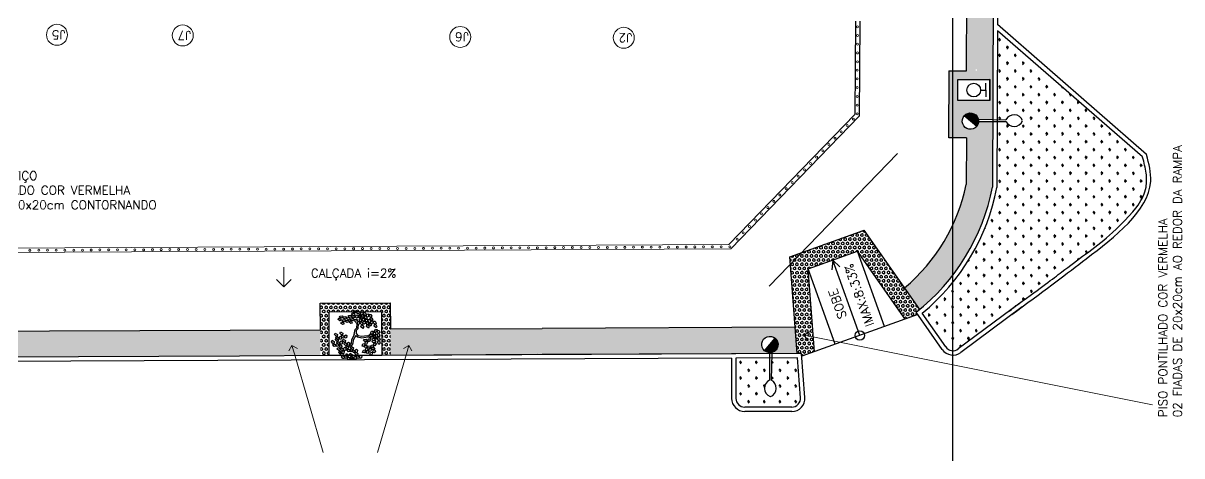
# Model space of a CAD drawing. Extents: x -1057 to 3416, y -340 to 4111.
# Drawn here: x 409.9 to 436.39, y -319.01 to -309.13 of the extents above; entities that cross this region are included whole.
import ezdxf

# ---------------------------------------------------------------- set-up
doc = ezdxf.new("R2010")
doc.units = 0
doc.header["$LTSCALE"] = 50
for name, pattern in [('CONTINU', [0]), ('DGN Style 1', [0.0031150936877697845, 5.183184172661871e-06, -0.003109910503597123]), ('HIDDEN', [9.524999999999999, 6.35, -3.175])]:
    doc.linetypes.add(name, pattern=pattern)
doc.layers.add('0.1', color=8, linetype='Continuous', lineweight=13)
doc.layers.add('Margem A3', color=8, linetype='DGN Style 1', lineweight=0)
for name, color, linetype in [('GRAMA', 90, 'Continuous'), ('HAC', 1, 'Continuous'), ('luminaria', 10, 'Continuous'), ('medir projeto', 6, 'Continuous'), ('OK', 96, 'Continuous'), ('Poste de cimento', 7, 'Continuous')]:
    doc.layers.add(name, color=color, linetype=linetype)
doc.styles.add('60x100', font='romans.shx', dxfattribs={"height": 0.2})
doc.styles.add('80X50', font='romans.shx')
doc.styles.get("Standard").update_dxf_attribs({"font": 'romans.shx'})
pattern_1 = [(90.06445725174979, (-47.9488375245727, -453.2214893662854), (-0.05499257835453077, -6.186619665321533e-05), [0.03175000000000001, -0.06350000000000001]), (210.0644572517498, (-47.9488375245727, -453.2214893662854), (0.02754986687520258, -0.04759403677630328), [0.03175000000000001, -0.06350000000000001]), (150.0644572517498, (-47.94887324303798, -453.1897393863769), (-0.02744271147932818, -0.04765590297295649), [0.03174999999999999, -0.06349999999999999])]
pattern_2 = [(180.0644572517497, (602.2861863570728, -746.4707959644248), (-0.1794029545933145, -0.1798070628975045), [0.04762499999999999, -0.3115852447999999]), (135.0644572517497, (602.2861863570728, -746.4707959644248), (-0.1794029546146735, -0.1798070629189116), [0.04762499999999999, -0.2063749999999999]), (225.0644572517498, (602.2861863570728, -746.4707959644248), (0.1798070629189116, -0.1794029546146735), [0.04762499999999999, -0.206375])]

# ---------------------------------------------------------------- blocks, each defined once
blk = doc.blocks.new('poste concreto')
at = {"layer": 'Poste de cimento'}
h = blk.add_hatch(color=256, dxfattribs=at)
h.dxf.hatch_style = 1
h.paths.add_polyline_path([(364866.8423566149, 7758015.357150072), (364866.7668815367, 7758015.417530135), (364866.6763114422, 7758015.455267675), (364866.5781938397, 7758015.47036269), (364866.4800762378, 7758015.455267675), (364866.3895061427, 7758015.417530138), (364866.3140310645, 7758015.357150072), (364866.2536510007, 7758015.281674995), (364866.215913462, 7758015.191104898), (364866.2008184462, 7758015.092987297), (364866.9555692332, 7758015.092987297), (364866.9404742174, 7758015.191104898), (364866.902736678, 7758015.281674992)])
for p, q in [((364866.8152805269, 7758015.405685249), (364867.7734247847, 7758016.190674761)), ((364866.8857547846, 7758015.322431536), (364867.8181775203, 7758016.137806785)), ((364866.215913462, 7758015.191104898), (364866.2536510007, 7758015.281674995)), ((364866.2536510007, 7758015.281674995), (364866.3140310645, 7758015.357150072)), ((364866.3140310645, 7758015.357150072), (364866.3895061427, 7758015.417530138)), ((364866.3895061427, 7758015.417530138), (364866.4800762378, 7758015.455267675)), ((364866.4800762378, 7758015.455267675), (364866.5781938397, 7758015.47036269)), ((364866.5781938397, 7758015.47036269), (364866.6763114422, 7758015.455267675)), ((364866.6763114422, 7758015.455267675), (364866.7668815367, 7758015.417530135)), ((364866.7668815367, 7758015.417530135), (364866.8423566149, 7758015.357150072)), ((364866.8423566149, 7758015.357150072), (364866.902736678, 7758015.281674992)), ((364866.902736678, 7758015.281674992), (364866.9404742174, 7758015.191104898)), ((364866.2008184462, 7758015.092987297), (364866.215913462, 7758015.191104898)), ((364866.215913462, 7758014.994869696), (364866.2008184462, 7758015.092987297)), ((364866.9555692332, 7758015.092987297), (364866.2008184462, 7758015.092987297)), ((364866.2536510014, 7758014.904299599), (364866.215913462, 7758014.994869696)), ((364866.3140310645, 7758014.828824522), (364866.2536510014, 7758014.904299599)), ((364866.3895061427, 7758014.768444459), (364866.3140310645, 7758014.828824522)), ((364866.4800762372, 7758014.730706919), (364866.3895061427, 7758014.768444459)), ((364866.5781938397, 7758014.715611902), (364866.4800762372, 7758014.730706919)), ((364866.6763114416, 7758014.730706919), (364866.5781938397, 7758014.715611902)), ((364866.7668815367, 7758014.768444456), (364866.6763114416, 7758014.730706919)), ((364866.8423566149, 7758014.828824522), (364866.7668815367, 7758014.768444456)), ((364866.9027366787, 7758014.904299599), (364866.8423566149, 7758014.828824522)), ((364866.9404742174, 7758014.994869696), (364866.9027366787, 7758014.904299599)), ((364866.9404742174, 7758015.191104898), (364866.9555692332, 7758015.092987297)), ((364866.9555692332, 7758015.092987297), (364866.9404742174, 7758014.994869696))]:
    blk.add_line(p, q, dxfattribs=at)
for centre, start, end in [((364868.169875714, 7758016.297635665), 60.73513168149671, 195.0986843663547), ((364867.9891320249, 7758016.51115452), 245.397137119939, 19.76068984666655)]:
    blk.add_arc(centre, 0.4106263190396555, start, end, dxfattribs=at)
blk = doc.blocks.new('L', base_point=(1.368308775523684, 0.5912675167845717))
at = {"color": 3, "lineweight": -2}
for p, q in [((1.27527990510628, 0.5667751144922686), (1.306106834025701, 0.5917435949925424)), ((1.288087464428436, 0.5165622782415816), (1.27527990510628, 0.5667751144922686)), ((1.280916089299289, 0.6500475163375409), (1.31174301821871, 0.6750159968378147)), ((1.293723648621445, 0.5998346800868539), (1.280916089299289, 0.6500475163375409)), ((1.322488404633423, 0.5908934065339309), (1.293723648621445, 0.5998346800868539)), ((1.306106834025701, 0.5917435949925424), (1.336225689241201, 0.5379976043743333)), ((1.31174301821871, 0.6750159968378147), (1.34186187343421, 0.6212700062196056)), ((1.34186187343421, 0.6212700062196056), (1.322488404633423, 0.5908934065339309)), ((1.316852220440414, 0.5076210046886586), (1.288087464428436, 0.5165622782415816)), ((1.336225689241201, 0.5379976043743333), (1.316852220440414, 0.5076210046886586)), ((1.336982685207903, 0.4891181912847007), (1.355723834733489, 0.547808448240046)), ((1.376269753342036, 0.4836181146925474), (1.336982685207903, 0.4891181912847007)), ((1.355723834733489, 0.547808448240046), (1.391149735721709, 0.5543715756204681)), ((1.404239655361986, 0.5272420425432495), (1.376269753342036, 0.4836181146925474)), ((1.391149735721709, 0.5543715756204681), (1.404239655361986, 0.5272420425432495))]:
    blk.add_line(p, q, dxfattribs=at)
blk = doc.blocks.new('Árvore-13')
at = {"color": 3}
for p, q in [((-0.7951317372592364, 0.3022993413799053), (-0.9614483410508505, 0.4149873060533888)), ((-0.7951317372592364, 0.4055108044538098), (-0.9527960321830413, 0.4994517768324709)), ((-0.3569403614892046, 0.3492698275692003), (-0.7951317372592364, 0.4055108044538098)), ((-0.3657849438873733, 0.2271053612960667), (-0.7951317372592364, 0.3022993413799053)), ((-0.1290962279711998, 0.1051469059272687), (-0.3657849438873733, 0.2271053612960667)), ((-0.06776097177523965, 0.1896113767063508), (-0.3569403614892046, 0.3492698275692003)), ((-0.06776097177523965, -0.0357645526407584), (-0.1290962279711998, 0.1051469059272687)), ((0.02856806695260516, 0.06765292133748169), (-0.06776097177523965, 0.1896113767063508)), ((0.02856806695260516, 0.06765292133748169), (0.3177474566665701, 0.3305228352743068)), ((0.1162447968127118, -0.05451154493565191), (0.2827536741346854, 0.1333703998217413)), ((0.2827536741346854, 0.1333703998217413), (0.4229210777925836, 0.2835523490850118)), ((0.3177474566665701, 0.3305228352743068), (0.4054241865266768, 0.5369457614222579)), ((0.4054241865266768, 0.5369457614222579), (0.4842563339885437, 0.6591102276953915)), ((0.4229210777925836, 0.2835523490850118), (0.5017532252545216, 0.5087222675277854)), ((0.4842563339885437, 0.6591102276953915), (0.5719330638486504, 0.715351204580001)), ((0.5017532252545216, 0.5087222675277854), (0.6332683200446105, 0.668380718390635)), ((0.5719330638486504, 0.715351204580001), (0.6069268463805351, 0.8185626676539055)), ((0.6332683200446105, 0.668380718390635), (0.7820880325703179, 0.715351204580001)), ((-0.2956051052932445, -0.392369428051909), (-0.4182756176851647, -0.6929393374828567)), ((-0.1992760665653286, -0.4488164158408541), (-0.3131019965591513, -0.7397038127678162)), ((-0.3131019965591513, -0.7397038127678162), (-0.2431144314953819, -0.8900917729354223)), ((-0.1465931192371777, -0.2986344665775835), (-0.2956051052932445, -0.392369428051909)), ((-0.05026408050926179, -0.3830989373566656), (-0.1992760665653286, -0.4488164158408541)), ((-0.06776097177523965, -0.0357645526407584), (-0.1465931192371777, -0.2986344665775835)), ((0.1162447968127118, -0.05451154493565191), (-0.05026408050926179, -0.3830989373566656))]:
    blk.add_line(p, q, dxfattribs=at)
at = {"color": 3, "xscale": 3.048, "yscale": 3.048, "zscale": 3.048}
for p, rotation in [((-0.7161073162668679, 1.447719969505867), 295.0165150851705), ((0.1687354706105033, 1.447513958601531), 190.1248425347958), ((0.5805853727164596, 1.400749483316501), 190.1248425347958), ((0.8520755976340872, 1.344302495527556), 190.1248425347958), ((-1.303118404562607, 0.8844861570425007), 347.8021081598379), ((-0.9264545585189659, 0.9594741262219326), 295.0165150851705), ((-0.4882631827489341, 1.259838024748474), 295.0165150851705), ((-0.348095779091036, 0.6871277106855285), 295.0165150851705), ((-0.2517667403631911, 1.137879569379676), 295.0165150851705), ((0.3527412391984548, 0.9499976246223536), 190.1248425347958), ((0.6769144114443044, 0.7810686830641895), 190.1248425347958), ((1.123758096082074, 0.5651692553167305), 190.1248425347958), ((1.211434825942181, 1.14715006007499), 190.1248425347958), ((1.316608447068194, 0.752845189169717), 190.1248425347958), ((-1.443285808220505, 0.3680168198640938), 347.8021081598379), ((-1.127957218372824, 0.4149873060533888), 347.8021081598379), ((-0.8476224110570278, 0.4619577922427549), 295.0165150851705), ((0.76459114130434, 0.2740758474854328), 190.1248425347958), ((0.7995849238362247, -0.2986344665775835), 190.1248425347958), ((1.202590243544012, -0.317381458872477), 190.1248425347958), ((1.246428608474066, 0.03942942744300915), 190.1248425347958), ((1.579446363118013, 0.1144173966225122), 190.1248425347958), ((-0.1027547543071243, -0.8993622636307368), 66.16076666471405), ((0.5017532252545216, -1.002573726704641), 66.16076666471405), ((-0.4532694002170494, -1.396878597609915), 66.16076666471405), ((-0.01507802444701767, -1.190249660557699), 66.16076666471405), ((0.6157714287787037, -1.321684617526076), 66.16076666471405)]:
    blk.add_blockref('L', p, dxfattribs=dict(at, rotation=rotation))
for p in [(-1.390795134422643, -0.307904957272827), (-1.233130839498838, -0.8806152713358433), (-1.049125070910886, -0.5330748757156005), (-0.8476224110570278, -0.4486104049365185), (-0.672461224867245, -1.021320718999535), (-0.4532694002170494, -1.040067711294428), (-0.4446170913493113, -0.5425513773151796), (-0.8739638847211033, -1.134008683673089)]:
    blk.add_blockref('L', p, dxfattribs=at)
blk = doc.blocks.new('A$C0cdc8d62')
at = {"layer": 'Margem A3', "color": 7, "linetype": 'CONTINU', "lineweight": -2}
blk.add_line((0.5211754030863744, 0.2423559322225515), (0.6424943280259754, 0.2419569101613206), dxfattribs=at)
blk.add_lwpolyline([(0, 0.002375049479724112), (0.001575629321052929, 0.4857386007682294), (0.7301812320018257, 0.4833635512885053), (0.7286056026807728, 0)], close=True, dxfattribs=at)
blk.add_circle((0.3650906160009413, 0.2428693003841431), 0.1560856313258936, dxfattribs=at)
at = {"layer": 'medir projeto', "color": 7, "linetype": 'CONTINU', "lineweight": -2}
for q in [(0.6424943280259754, 0.3976253036664161), (0.6424943280259754, 0.08628851665622506)]:
    blk.add_line((0.6424943280259754, 0.2419569101613206), q, dxfattribs=at)
blk = doc.blocks.new('_Open90')
at = {"color": 0, "linetype": 'ByBlock', "lineweight": -2}
for p, q in [((0, 0), (-1, 0)), ((-0.5, 0.5), (0, 0)), ((0, 0), (-0.5, -0.5))]:
    blk.add_line(p, q, dxfattribs=at)

msp = doc.modelspace()

# ---------------------------------------------------------------- hatches: boundary and pattern name
at = {"layer": 'GRAMA'}
h = msp.add_hatch(dxfattribs=at)
h.set_pattern_fill('GRASS', color=256, scale=0.01, angle=90.06445725174984)
h.set_pattern_definition(pattern_2)
edge = h.paths.add_edge_path()
edge.add_line((430.4573544195285, -315.7477385079804), (430.9977289444948, -316.5202052749692))
edge.add_arc((431.1616104256753, -316.4055629611141), 0.2000000000000013, 574.9744832655641, 666.6133213138626)
edge.add_line((431.2808927285841, -316.5660987272622), (432.585033845901, -315.5970875248105))
edge.add_spline(control_points=[(432.5850338459019, -315.5970875248099), (432.5929670425501, -315.5910549545538), (432.6009024478734, -315.5850207726608), (432.6088438520146, -315.5789822135197)], knot_values=[7.278382548356848, 7.278382548356848, 7.278382548356848, 7.278382548356848, 7.308803038541518, 7.308803038541518, 7.308803038541518, 7.308803038541518], degree=3, periodic=0)
edge.add_spline(control_points=[(432.6088438520146, -315.5789822135197), (432.6164809519598, -315.573175044049), (432.6241235997978, -315.567363826364), (433.2088570349035, -315.1394019228478), (433.4266297658183, -314.9739951063495), (433.8274867758919, -314.6718683028849), (434.007691312454, -314.5371326166618), (434.3792084687651, -314.2603610975871), (434.5673194643537, -314.1186094511017), (434.9123838453645, -313.81823687942), (435.2825250411756, -313.4440889163282), (435.484746386924, -313.1464047364074), (435.5470995769736, -313.0107200817664), (435.593611418842, -312.7678896591106), (435.5931230720213, -312.6629601943764), (435.5604944172563, -312.4331526345965), (435.529661490117, -312.3108633197452), (435.496231913988, -312.1835082368798), (435.4957220683066, -312.1815668658886), (435.4952118126794, -312.1796247201577)], knot_values=[7.308803038541518, 7.308803038541518, 7.308803038541518, 7.308803038541518, 7.338057855422145, 7.338057855422145, 8.153920554177597, 8.153920554177597, 8.780618240816509, 8.780618240816509, 9.40731592745542, 9.40731592745542, 10.05739880283823, 10.05739880283823, 10.57797196691182, 10.57797196691182, 10.95287226495574, 10.95287226495574, 11.32777256299966, 11.32777256299966, 11.33357353295818, 11.33357353295818, 11.33357353295818, 11.33357353295818], degree=3, periodic=0)
edge.add_line((435.4952118126794, -312.1796247201577), (432.17716022413, -309.2995950734183))
edge.add_line((432.1771602241299, -309.2995950734183), (432.1696967685286, -311.329429677053))
edge.add_line((432.1696967685286, -311.3294296770529), (432.3714580896573, -311.3337254999275))
edge.add_arc((432.5568506131893, -311.4219474115505), 0.2053131595198251, 379.6166239197758, 514.5518334454813, ccw=False)
edge.add_arc((432.5575803984998, -311.2820756374128), 0.2053131595198274, 564.8502864969972, 699.7854964997555, ccw=False)
edge.add_line((432.3712773916704, -311.3683582145551), (432.1695455822526, -311.3705477798753))
edge.add_line((432.1695455822526, -311.3705477798754), (432.1639979292974, -312.8793419013733))
edge.add_arc((427.3626594190373, -311.9645424557252), 4.887710048260263, 669.2835348243731, 709.2127222158185, ccw=False)
h = msp.add_hatch(dxfattribs=at)
h.set_pattern_fill('GRASS', color=256, scale=0.01, angle=90.06445725174984)
h.set_pattern_definition(pattern_2)
h.paths.add_polyline_path([(427.0146955071796, -316.7708937778901), (427.0039285108872, -317.2765858272853, -0.6677697987649931), (426.9846353357351, -317.6553751521366, -0.6677697993736169), (426.9692957962646, -317.2764051297626), (426.9638116415493, -316.7711319962045), (426.1986251531987, -316.7747142994188), (426.1985589970128, -317.6945288583309, 0.4142135623731343), (426.3985446118165, -317.8945432424926), (427.4763674372729, -317.8946207631694, 0.4369234766781335), (427.6757917122262, -317.6792683807843), (427.6056437951629, -316.7681271896352), (427.6051064109425, -316.7683194744944), (427.605091806064, -316.7681297738317)])
at = {"layer": 'HAC'}
h = msp.add_hatch(dxfattribs=at)
h.set_pattern_fill('HEX', color=256, scale=0.01, angle=90.06445725174984, style=0)
h.set_pattern_definition(pattern_1)
edge = h.paths.add_edge_path()
edge.add_line((432.0640328161094, -312.8696698984024), (432.0682165377484, -311.7318239181725))
edge.add_line((432.0682165377484, -311.7318239181726), (432.0695409152615, -311.3716332172502))
edge.add_line((432.0695409152615, -311.3716332172502), (431.7458844702163, -311.3751461335148))
edge.add_line((431.7458844702163, -311.3751461335148), (431.7451946131752, -311.3960845052748))
edge.add_line((431.7451946131752, -311.3960845052748), (431.7300940800325, -311.4427614786214))
edge.add_line((431.7300940800325, -311.4427614786214), (431.703937604265, -311.4849464238173))
edge.add_line((431.703937604265, -311.4849464238173), (431.6663108087943, -311.517318557158))
edge.add_line((431.6663108087943, -311.517318557158), (431.6225344754622, -311.5394635048247))
edge.add_line((431.6225344754622, -311.5394635048247), (431.5750618080475, -311.5485136808379))
edge.add_line((431.5750618080475, -311.5485136808379), (431.526760385079, -311.5469222945644))
edge.add_line((431.526760385079, -311.5469222945644), (431.4800834117324, -311.5318217604904))
edge.add_line((431.4800834117324, -311.5318217604904), (431.4378984665365, -311.5056652847229))
edge.add_line((431.4378984665365, -311.5056652847229), (431.4055263327301, -311.4680384883209))
edge.add_line((431.4055263327301, -311.4680384883209), (431.3833813869261, -311.4242621545231))
edge.add_line((431.3833813869261, -311.4242621545231), (431.3743312095158, -311.3767894871085))
edge.add_line((431.3743312095158, -311.3767894871085), (431.3759225967207, -311.3284880664683))
edge.add_line((431.3759225967207, -311.3284880664683), (431.3910231307947, -311.281811091259))
edge.add_line((431.3910231307947, -311.281811091259), (431.4171796065622, -311.2396261469944))
edge.add_line((431.4171796065622, -311.2396261469944), (431.4548064020329, -311.2072540127224))
edge.add_line((431.4548064020329, -311.2072540127224), (431.4985827358306, -311.185109065987))
edge.add_line((431.4985827358306, -311.185109065987), (431.5460554027796, -311.1760588890425))
edge.add_line((431.5460554027796, -311.1760588890425), (431.5943568257482, -311.1776502757816))
edge.add_line((431.5943568257482, -311.1776502757816), (431.6410337990948, -311.1927508103213))
edge.add_line((431.6410337990948, -311.1927508103213), (431.683218743825, -311.2189072860888))
edge.add_line((431.683218743825, -311.2189072860888), (431.7155908785627, -311.2565340820252))
edge.add_line((431.7155908785627, -311.2565340820252), (431.7377358239011, -311.3003104153572))
edge.add_line((431.7377358239011, -311.3003104153572), (431.7415492509244, -311.3203137307162))
edge.add_line((431.7415492509244, -311.3203137307162), (432.0697039206559, -311.3273006710758))
edge.add_line((432.0697039206559, -311.3273006710758), (432.0741092188606, -310.1291925542899))
edge.add_line((432.0741092188606, -310.12919255429), (432.0993492360672, -303.2646698641178))
edge.add_line((432.0993492360672, -303.2646698641178), (431.4980924112605, -303.2424248895303))
edge.add_line((431.4980924112605, -303.2424248895303), (431.4737962230388, -310.2132149086951))
edge.add_line((431.4737962230388, -310.2132149086951), (431.0737870270524, -310.2149805660918))
edge.add_line((431.0737870270524, -310.2149805660918), (431.0681513374882, -311.7477179874683))
edge.add_line((431.0681513374882, -311.7477179874683), (431.4681540413664, -311.7477179874683))
edge.add_line((431.4681540413664, -311.7477179874683), (431.46425018176, -312.8094499438132))
edge.add_arc((427.3626594191242, -311.9645424557716), 4.187710048163309, 321.40561136685506, 348.36017038546964, ccw=False)
edge.add_arc((427.3626594190369, -311.9645424557252), 4.18771004826045, 310.00554071882374, 321.4056113671038, ccw=False)
edge.add_line((430.0547777614719, -315.1722541445506), (430.3998673634362, -315.6655606141098))
edge.add_arc((427.3626594190374, -311.9645424557252), 4.787710048260185, 309.3737126315043, 321.4056113670745)
edge.add_arc((427.3626594191241, -311.9645424557718), 4.787710048163299, 321.4056113668632, 349.1025191896502)
h.paths.add_polyline_path([(431.2719871940057, -310.895100838115), (431.2723566577209, -310.8950992072866), (431.2702335749489, -310.4141153911433), (431.2702126080168, -310.4093653384581), (432.0020090031909, -310.4061351584248), (432.0020090031909, -310.7736685919896), (432.0025412906512, -310.8942581692185), (432.0020090031909, -310.8942581692185)], flags=16)
edge = h.paths.add_edge_path(flags=16)
edge.add_arc((431.6948538853379, -310.1949477655094), 0.01728588011468446, 0, 360)
h = msp.add_hatch(dxfattribs=at)
h.set_pattern_fill('HEX', color=256, scale=0.01, angle=90.06445725174984, style=0)
h.set_pattern_definition([(90.06445725174973, (-67.42189311991416, -458.3683225565044), (-0.05499257835453077, -6.186619665320062e-05), [0.03175000000000001, -0.06350000000000001]), (210.0644572517498, (-67.42189311991416, -458.3683225565044), (0.02754986687520256, -0.04759403677630328), [0.03175, -0.0635]), (150.0644572517498, (-67.42192883837953, -458.3365725765959), (-0.0274427114793282, -0.04765590297295649), [0.03174999999999999, -0.06349999999999997])])
h.paths.add_polyline_path([(429.1325324185434, -313.8539020655607), (427.4276942323802, -314.463938240281), (427.5973955882107, -316.6681647086404), (427.6982073684183, -316.6676927473999), (427.7032508489868, -316.7332017900799), (427.9955346262378, -316.6286178762739), (427.8499530489078, -314.7376797368237), (428.9797985025486, -314.333391163188), (430.0669245872999, -315.8874406847661), (430.3597469614714, -315.7826640521768), (430.3217334248714, -315.728323604279, 0.00523334891029792), (430.3998673634362, -315.6655606141098)])
h = msp.add_hatch(dxfattribs=at)
h.set_pattern_fill('HEX', color=256, scale=0.01, angle=90.06445725174984, style=0)
h.set_pattern_definition(pattern_1)
h.paths.add_polyline_path([(416.6976680801107, -316.1284171093384), (404.2983393926022, -316.177407970694), (404.2963684097592, -315.1770656126848), (404.2505689543596, -315.1772775768881), (404.107601842475, -315.2541913699934), (404.1305402527076, -315.1778330810507), (402.3963882460457, -315.1858589002506), (402.3975134172668, -316.1860870722086), (398.0045195695557, -316.2067769814847), (398.0024475706957, -315.6067305257057), (396.1025853596083, -315.6161672455866), (396.1046569333158, -316.216090578013), (389.5369227305728, -316.2463570479678), (389.5349203822053, -315.6463717838931), (387.9349393797027, -315.6538622678152), (387.9369416790161, -316.2538328332474), (382.3396274635816, -316.2800372644689), (382.3398945385483, -315.6808272420316), (380.7398965521734, -315.6820797394835), (380.7396288044241, -316.2827992189849), (380.5497586226899, -316.2836410584262), (380.7217910777149, -316.8828842046908), (380.939361789301, -316.8819195476572), (380.9398074994064, -315.881923308096), (381.4707442022043, -315.8815076845308), (381.4788197660216, -315.8517281299872), (381.5428162122536, -315.8814512657042), (381.6710453581067, -315.8813508864038), (381.6833281450589, -315.8386006155454), (381.7204752879452, -315.8329383562645), (381.7195690266037, -315.8813129014991), (381.7332194858976, -315.8813022157572), (381.7437626495919, -315.8442718685579), (381.7722932864799, -315.8445861849997), (381.7942781506947, -315.8812544183082), (381.8184581486903, -315.8812354899183), (381.8499646466359, -315.8764330220422), (381.8498751366935, -315.8812108963264), (382.1398053064859, -315.8809839355415), (382.1393595958274, -316.8809814153285), (388.138942056212, -316.852893721858), (388.135604831429, -315.8529250225568), (389.3355898559486, -315.8473071630204), (389.338927080703, -316.8472758538448), (396.3067267705942, -316.8151657389322), (396.3032737311859, -315.8151728825779), (397.8031404180967, -315.8077229624203), (397.8065934575047, -316.8077158187747), (402.6022238650504, -316.785129591365), (402.5971280681692, -315.3849319993173), (404.0971123468812, -315.377989930469), (404.1022087855745, -316.7783638765601), (414.8496846038931, -316.7279342650262), (416.6996350165165, -316.7191925152079)])
h.paths.add_polyline_path([(381.5248435977002, -315.8568220171224), (381.498598431505, -315.8350082584248), (381.5104172080662, -315.8090388041245), (381.559125320942, -315.8029666651582), (381.5813591869946, -315.8388220909954), (381.5840969573845, -315.8328063750153)], flags=16)
h = msp.add_hatch(dxfattribs=at)
h.set_pattern_fill('HEX', color=256, scale=0.01, angle=90.06445725174984, style=0)
h.set_pattern_definition(pattern_1)
h.paths.add_polyline_path([(416.8963037915246, -315.7183158911953), (417.4514355562391, -315.7157169818632), (417.4594156347902, -315.698182317072), (417.5081237476659, -315.6921101781057), (417.5225558057526, -315.7153840247314), (417.5361124120561, -315.7153205580144), (417.5370006242442, -315.7133688851228), (417.5857087371199, -315.7072967461567), (417.5905263176457, -315.7150658134366), (418.0962888160442, -315.7126980316586), (418.0996180029858, -316.7126295805254), (418.2996159941113, -316.7116932683226), (418.2956209272828, -315.5117626451109), (416.6956399205122, -315.5192531290534), (416.6996349873411, -316.7191837522643), (416.8996329784666, -316.7182474400615)])
h = msp.add_hatch(dxfattribs=at)
h.set_pattern_fill('HEX', color=256, scale=0.01, angle=90.06445725174984, style=0)
h.set_pattern_definition([(90.06445725174963, (616.535133144229, -748.2980251412893), (-0.05499257835453076, -6.186619665318838e-05), [0.03174999999999999, -0.06349999999999999]), (210.0644572517497, (616.535133144229, -748.2980251412893), (0.02754986687520254, -0.04759403677630329), [0.03174999999999999, -0.06349999999999999]), (150.0644572517497, (616.5350974257636, -748.2662751613806), (-0.02744271147932821, -0.04765590297295649), [0.03174999999999999, -0.06349999999999999])])
h.paths.add_polyline_path([(421.6678885183204, -316.0959131724213), (420.5178145052769, -316.1013065461209), (420.5170074973111, -316.701312310438), (421.7698663599944, -316.6954469163161), (426.1986323456769, -316.6747123718479), (426.9627262963776, -316.6711355900961), (426.9625078803391, -316.6510122051948), (426.9415695083621, -316.6503223480283), (426.8948925344066, -316.6352218147438), (426.8527075899059, -316.6090653392078), (426.8203354559705, -316.5714385437349), (426.7981905088933, -316.5276622103733), (426.7891403322712, -316.4801895426796), (426.7907317188038, -316.4318881200767), (426.8058322530237, -316.3852111470484), (426.8319887285556, -316.3430262016163), (426.8696155249597, -316.3106540676769), (426.9133918583276, -316.2885091219966), (426.9608645260171, -316.2794589444432), (427.0091659472272, -316.2810503319134), (427.0558429221181, -316.2961508661251), (427.0980278666168, -316.3223073411953), (427.1304000005522, -316.3599341366682), (427.1525449476314, -316.4037104704955), (427.1615951242535, -316.4511831381892), (427.1600037372552, -316.4994845607942), (427.144903203501, -316.5461615338205), (427.1187467270358, -316.5883464787909), (427.081119931565, -316.6207186131919), (427.017204564919, -316.6530512047704), (427.016824903456, -316.6708827130248), (427.5973955882107, -316.6681647086404), (427.5512182810905, -316.0683743174925)])
h.paths.add_polyline_path([(418.2978278609366, -316.1119747072858), (418.299408317546, -316.7119642286065), (420.5170074973111, -316.701312310438), (420.5178144385947, -316.1012923026541)])

# ---------------------------------------------------------------- linework, layer by layer
at = {"layer": '0.1', "color": 1, "linetype": 'CONTINU', "lineweight": -2}
msp.add_line((431.1473548114044, -291.968560021025), (431.1473548114044, -322.1458637246724), dxfattribs=at)
at = {"layer": '0.1', "color": 8, "linetype": 'CONTINU', "lineweight": -2}
for p, q in [((428.9288534911233, -309.0821047257947), (428.9183592155573, -311.2103647824154)), ((429.0288522754478, -309.0825978115885), (429.0181596853218, -311.2510764572914))]:
    msp.add_line(p, q, dxfattribs=at)
at = {"layer": '0.1', "color": 8}
for p, q in [((426.0374377824097, -314.183079811351), (428.9183592155573, -311.2103647824154)), ((426.0799864019269, -314.2828675282552), (429.0181596853218, -311.2510764572914)), ((426.9576720563658, -315.1334513847053), (429.8958453397607, -312.1016603137415)), ((379.8514686329838, -314.5148786566896), (426.0799864019269, -314.2828675282552)), ((379.9519654336896, -314.4143730251521), (426.0374377824097, -314.183079811351))]:
    msp.add_line(p, q, dxfattribs=at)
at = {"layer": '0.1', "color": 7}
for p, q in [((415.8592122547293, -314.6970661100393), (415.8592122547293, -315.1477231405823)), ((415.8592122547293, -315.1477231405823), (415.6912157118691, -314.9824459210607)), ((415.8592122547293, -315.1477231405823), (416.0272087975895, -314.9824459210607))]:
    msp.add_line(p, q, dxfattribs=at)
for points in [[(427.9554146805147, -316.2925300895643), (435.7222411524402, -317.8386589717129)], [(416.1032231367587, -316.6768206836136), (416.7641230434886, -318.9347489649237)], [(418.6659563244057, -316.6768206836136), (418.0050564176759, -318.9347489649237)]]:
    msp.add_lwpolyline(points, dxfattribs=at)
at = {"layer": '0.1', "color": 8}
for centre, radius in [((410.6759777206488, -309.3915215739955), 0.2396438343701963), ((413.5510115574069, -309.4056981297461), 0.2396438343701963), ((419.8949383542439, -309.440829988808), 0.2396438343701963), ((423.6339707171204, -309.4592668503391), 0.2396438343701963), ((428.9780107513363, -309.406502826982), 0.02250000000040586), ((428.9789969229236, -309.2065052583329), 0.02250000000040586), ((428.9770245797494, -309.6065003956315), 0.02250000000040586), ((428.976038408162, -309.8064979642807), 0.02250000000040586), ((428.9727944438212, -310.1976238371897), 0.02250000000040586), ((428.9750522365748, -310.0064955329299), 0.02250000000040586), ((428.9718082722341, -310.3976214058388), 0.02250000000040586), ((428.970822100647, -310.5976189744882), 0.02250000000040586), ((428.9688497574725, -310.9976141117865), 0.02250000000040586), ((428.9698359290596, -310.7976165431373), 0.02250000000040586), ((428.9678635858853, -311.1976116804358), 0.02250000000040586), ((428.7432118937653, -311.4629387727855), 0.02250000000040586), ((428.8830582950535, -311.3186365040503), 0.02250000000040586), ((428.4635190911893, -311.7515433102564), 0.02250000000040586), ((428.6033654924772, -311.6072410415213), 0.02250000000040586), ((428.1838262886133, -312.0401478477273), 0.02250000000040586), ((428.3236726899012, -311.895845578992), 0.02250000000040586), ((427.9041334860369, -312.3287523851979), 0.02250000000040586), ((428.043979887325, -312.1844501164623), 0.02250000000040586), ((427.764287084749, -312.473054653933), 0.02250000000040586), ((427.484594282173, -312.7616591914038), 0.02250000000040586), ((427.6244406834611, -312.6173569226688), 0.02250000000040586), ((427.2049014795967, -313.0502637288747), 0.02250000000040586), ((427.3447478808848, -312.9059614601392), 0.02250000000040586), ((426.9252086770208, -313.3388682663451), 0.02250000000040586), ((427.0650550783088, -313.1945659976101), 0.02250000000040586), ((426.6455158744446, -313.6274728038157), 0.02250000000040586), ((426.7853622757325, -313.4831705350805), 0.02250000000040586), ((426.3658230718685, -313.9160773412866), 0.02250000000040586), ((426.5056694731564, -313.7717750725513), 0.02250000000040586), ((426.2259766705803, -314.0603796100218), 0.02250000000040586), ((410.0581216114291, -314.3132772406764), 0.02250000000040586), ((410.2581289924382, -314.3122734460405), 0.02250000000040586), ((410.4581363734476, -314.3112696514045), 0.02250000000040586), ((410.658143754457, -314.3102658567687), 0.02250000000040586), ((410.8581511354662, -314.3092620621325), 0.02250000000040586), ((411.0581585164753, -314.3082582674968), 0.02250000000040586), ((411.2581658974846, -314.3072544728607), 0.02250000000040586), ((411.4581732784939, -314.3062506782251), 0.02250000000040586), ((411.6581806595034, -314.3052468835888), 0.02250000000040586), ((411.8581880405122, -314.3042430889532), 0.02250000000040586), ((412.0581954215216, -314.3032392943172), 0.02250000000040586), ((412.2582028025308, -314.3022354996814), 0.02250000000040586), ((412.4582101835401, -314.3012317050452), 0.02250000000040586), ((412.6582175645492, -314.3002279104093), 0.02250000000040586), ((412.8582249455585, -314.2992241157735), 0.02250000000040586), ((413.0582323265678, -314.2982203211376), 0.02250000000040586), ((413.2582397075772, -314.2972165265016), 0.02250000000040586), ((413.4582470885862, -314.2962127318659), 0.02250000000040586), ((413.6582544695955, -314.2952089372299), 0.02250000000040586), ((413.8582618506047, -314.2942051425939), 0.02250000000040586), ((414.058269231614, -314.293201347958), 0.02250000000040586), ((414.2582766126231, -314.2921975533221), 0.02250000000040586), ((414.4582839936324, -314.2911937586859), 0.02250000000040586), ((414.6582913746417, -314.2901899640503), 0.02250000000040586), ((414.8582987556509, -314.2891861694142), 0.02250000000040586), ((415.0583061366601, -314.2881823747784), 0.02250000000040586), ((415.2583135176693, -314.2871785801424), 0.02250000000040586), ((415.4583208986786, -314.2861747855064), 0.02250000000040586), ((415.658328279688, -314.2851709908707), 0.02250000000040586), ((415.858335660697, -314.2841671962345), 0.02250000000040586), ((416.0583430417062, -314.2831634015988), 0.02250000000040586), ((416.2583504227157, -314.2821596069628), 0.02250000000040586), ((416.4583578037248, -314.281155812327), 0.02250000000040586), ((416.658365184734, -314.280152017691), 0.02250000000040586), ((416.8583725657433, -314.2791482230552), 0.02250000000040586), ((417.0583799467527, -314.2781444284192), 0.02250000000040586), ((417.258387327762, -314.2771406337833), 0.02250000000040586), ((417.4583947087712, -314.2761368391476), 0.02250000000040586), ((417.6584020897801, -314.2751330445115), 0.02250000000040586), ((417.8584094707894, -314.2741292498756), 0.02250000000040586), ((418.0584168517988, -314.2731254552398), 0.02250000000040586), ((418.258424232808, -314.2721216606038), 0.02250000000040586), ((418.4584316138172, -314.2711178659676), 0.02250000000040586), ((418.6584389948265, -314.2701140713316), 0.02250000000040586), ((418.8584463758358, -314.269110276696), 0.02250000000040586), ((419.058453756845, -314.2681064820601), 0.02250000000040586), ((419.2584611378543, -314.2671026874241), 0.02250000000040586), ((419.4584685188636, -314.2660988927881), 0.02250000000040586), ((419.6584758998728, -314.2650950981527), 0.02250000000040586), ((419.8584832808818, -314.2640913035162), 0.02250000000040586), ((420.0584906618911, -314.2630875088802), 0.02250000000040586), ((420.2584980429006, -314.2620837142445), 0.02250000000040586), ((420.4585054239097, -314.2610799196086), 0.02250000000040586), ((420.6585128049189, -314.2600761249728), 0.02250000000040586), ((420.8585201859283, -314.2590723303368), 0.02250000000040586), ((421.0585275669374, -314.2580685357009), 0.02250000000040586), ((421.2585349479467, -314.257064741065), 0.02250000000040586), ((421.4585423289558, -314.2560609464289), 0.02250000000040586), ((421.6585497099649, -314.2550571517932), 0.02250000000040586), ((421.8585570909744, -314.2540533571571), 0.02250000000040586), ((422.0585644719838, -314.2530495625215), 0.02250000000040586), ((422.2585718529929, -314.2520457678854), 0.02250000000040586), ((422.4585792340018, -314.2510419732494), 0.02250000000040586), ((422.6585866150112, -314.2500381786136), 0.02250000000040586), ((422.8585939960207, -314.2490343839777), 0.02250000000040586), ((423.0586013770297, -314.2480305893417), 0.02250000000040586), ((423.2586087580393, -314.2470267947057), 0.02250000000040586), ((423.4586161390482, -314.2460230000699), 0.02250000000040586), ((423.6586235200575, -314.2450192054339), 0.02250000000040586), ((423.8586309010666, -314.244015410798), 0.02250000000040586), ((424.0586382820762, -314.2430116161623), 0.02250000000040586), ((424.2586456630855, -314.2420078215262), 0.02250000000040586), ((424.4586530440947, -314.2410040268904), 0.02250000000040586), ((424.6586604251038, -314.2400002322544), 0.02250000000040586), ((424.858667806113, -314.2389964376184), 0.02250000000040586), ((425.0586751871223, -314.2379926429825), 0.02250000000040586), ((425.2586825681316, -314.2369888483466), 0.02250000000040586), ((425.4586899491406, -314.2359850537107), 0.02250000000040586), ((425.6586973301499, -314.2349812590748), 0.02250000000040586), ((425.8587047111592, -314.233977464439), 0.02250000000040586), ((426.0587120921685, -314.2329736698032), 0.02250000000040586)]:
    msp.add_circle(centre, radius, dxfattribs=at)
at = {"layer": 'Margem A3', "color": 7, "linetype": 'CONTINU', "lineweight": -2}
for p, q in [((432.2413132753787, -292.9030484840104), (432.1776812664913, -309.1578872812898)), ((432.1241245370707, -296.5265359515361), (432.0640328161094, -312.8696698984025)), ((432.1771602241299, -309.2995950734184), (432.1639979292974, -312.8793419013733)), ((435.4952118126794, -312.1796247201577), (432.1771602241301, -309.2995950734185)), ((435.5851209761561, -312.128330445771), (432.1776812664913, -309.1578872812899)), ((431.4681540413664, -311.7477179874683), (431.46425018176, -312.8094499438064)), ((427.4276942323802, -314.463938240281), (429.1325324185434, -313.8539020655607)), ((430.3998673634362, -315.6655606141098), (429.1325324185434, -313.8539020655607)), ((427.849953048908, -314.7376797368237), (428.9797985025486, -314.333391163188)), ((429.596154141604, -316.0558900464726), (428.9797985025486, -314.333391163188)), ((430.0669245872999, -315.8874406847661), (428.9797985025486, -314.333391163188)), ((427.5973955882107, -316.6681647086404), (427.4276942323802, -314.463938240281)), ((428.4148757757284, -314.535535450006), (428.3886820069139, -314.7559683336007)), ((429.0312296067691, -316.2580292805206), (428.4148757757284, -314.535535450006)), ((428.4148757757284, -314.535535450006), (428.5749706219924, -314.6893093421148)), ((428.4663050719338, -316.4601685145678), (427.8499530489078, -314.7376797368237)), ((427.9955346262378, -316.6286178762739), (427.8499530489078, -314.7376797368237)), ((430.3597469614714, -315.7826640521768), (427.7032508489868, -316.7332017900799)), ((418.0976203633252, -316.1126323574912), (418.0969326311917, -316.1126355771835)), ((427.5512182810905, -316.0683743174925), (421.7670574259538, -316.0954534914442)), ((426.0986251192683, -316.7751824603814), (380.9389435533376, -316.9819223849246)), ((414.8496846038931, -316.7279342650262), (404.102332513203, -316.7783632960018)), ((416.899756540713, -316.7182468615915), (414.849684293916, -316.7278444963003)), ((416.9005945919437, -316.7183163414277), (414.8496846038931, -316.7279342650262)), ((427.6982073684183, -316.6676927473999), (418.0997415652323, -316.7126290020554)), ((421.6707056193263, -316.695946484299), (418.0997417856504, -316.7126928347115)), ((426.1986323456769, -316.6747123718479), (421.7698664792783, -316.6954814606849)), ((426.0986251192681, -316.7751824603815), (426.0985589972715, -317.6945216659915)), ((426.1986251531987, -316.7747142994188), (426.1985589970128, -317.6945288583309)), ((427.6056437951635, -316.7681271896351), (426.1986251531987, -316.7747142994188)), ((427.6051064109425, -316.7683194744944), (427.605091806064, -316.7681297738316)), ((427.6056437951629, -316.7681271896352), (427.6051064109425, -316.7683194744944)), ((427.4763602449334, -317.9946207629108), (426.3985374194771, -317.994543242234)), ((427.4763674372729, -317.8946207631694), (426.3985446118165, -317.8945432424926))]:
    msp.add_line(p, q, dxfattribs=at)
for points in [[(431.4681540413664, -311.7477179874683), (431.0681513374882, -311.7477179874683), (431.0737870270524, -310.2149805660918)], [(380.7396288044241, -316.2827992189849), (380.7398965521734, -315.6820797394835), (382.3398945385483, -315.6808272420316), (382.3396274635816, -316.2800372644689), (387.9369416790161, -316.2538328332474), (387.9349393797027, -315.6538622678152), (389.5349203822053, -315.6463717838931), (389.5369227305728, -316.2463570479678), (396.1046569333158, -316.216090578013), (396.1025853596083, -315.6161672455866), (398.0024475706957, -315.6067305257057), (398.0045195695557, -316.2067769814847), (402.3975134172668, -316.1860870722086), (402.3963882460457, -315.1858589002506), (404.2963684097592, -315.1770656126848), (404.2983393926022, -316.177407970694), (416.6976680801107, -316.1284171093384), (416.6956399205122, -315.5192531290534), (418.2956209272828, -315.5117626451109), (418.2976027351672, -316.1070047453918), (421.7670574259538, -316.0954534914442)], [(416.8996332228782, -316.7183208498529), (416.8963037915246, -315.7183158911953), (418.0962888160442, -315.7126980316586), (418.0996182155146, -316.7126934142046), (416.8996331909954, -316.7183112737407)]]:
    msp.add_lwpolyline(points, dxfattribs=at)
msp.add_circle((429.0312296067691, -316.2580292805206), 0.1095138195677237, dxfattribs=at)
for centre, radius, start, end in [((427.3626594190373, -311.9645424557252), 4.187710048260246, 310.0055407188182, 348.360172904485), ((427.3626594190373, -311.9645424557252), 4.787710048260245, 308.1743283598645, 349.1024970238564), ((427.3626594190373, -311.9645424557252), 4.887710048260245, 309.2835348243685, 349.2127222158215), ((426.3985589964955, -317.6945432430099), 0.3, 179.9958790930205, 269.995879093027), ((426.3985589964955, -317.6945432430099), 0.2, 179.9958790930205, 269.995879093027)]:
    msp.add_arc(centre, radius, start, end, dxfattribs=at)
for points, knots in [([(432.4440268352517, -315.7018594479782), (432.5297519915919, -315.6391252668681), (432.550459160029, -315.6233789954409), (432.5711663284663, -315.6076327240135), (432.5837204938257, -315.5980862089559), (432.5962746591853, -315.588539693898), (432.6088438520146, -315.5789822135197), (432.6164809519598, -315.573175044049), (432.6241235997978, -315.567363826364), (433.2088570349035, -315.1394019228478), (433.4266297658183, -314.9739951063495), (433.8274867758919, -314.6718683028849), (434.007691312454, -314.5371326166618), (434.3792084687651, -314.2603610975871), (434.5673194643537, -314.1186094511017), (434.9123838453645, -313.81823687942), (435.2825250411756, -313.4440889163282), (435.484746386924, -313.1464047364074), (435.5470995769736, -313.0107200817664), (435.593611418842, -312.7678896591106), (435.5931230720213, -312.6629601943764), (435.5604944172563, -312.4331526345965), (435.529661490117, -312.3108633197452), (435.496231913988, -312.1835082368798), (435.4957220683066, -312.1815668658886), (435.4952118126794, -312.1796247201577)], [7.181239042692294, 7.181239042692294, 7.181239042692294, 7.181239042692294, 7.260655255064473, 7.260655255064473, 7.260655255064473, 7.308803038541518, 7.308803038541518, 7.308803038541518, 7.338057855422145, 7.338057855422145, 8.153920554177597, 8.153920554177597, 8.780618240816509, 8.780618240816509, 9.40731592745542, 9.40731592745542, 10.05739880283823, 10.05739880283823, 10.57797196691182, 10.57797196691182, 10.95287226495574, 10.95287226495574, 11.32777256299966, 11.32777256299966, 11.33357353295818, 11.33357353295818, 11.33357353295818, 11.33357353295818]), ([(432.5033542755251, -315.782359477982), (432.5399759641455, -315.7553697856276), (432.5758576222205, -315.7289079409096), (432.6109549231555, -315.7030055610202), (433.3540584651943, -315.1545830404855), (434.2959475346418, -314.4385263997941), (435.8754764361906, -313.2315128070707), (435.639665301245, -312.3355672490325), (435.5851209761561, -312.128330445771)], [7.165201640770449, 7.165201640770449, 7.165201640770449, 7.165201640770449, 7.234073558173868, 7.234073558173868, 7.234073558173868, 8.692275881591407, 10.74237100133485, 11.35925753871466, 11.35925753871466, 11.35925753871466, 11.35925753871466])]:
    msp.add_open_spline(points, degree=3, knots=knots, dxfattribs=at)
at = {"layer": 'medir projeto', "color": 7, "linetype": 'CONTINU', "lineweight": -2}
for p, q in [((431.4737962230388, -310.2132149086951), (431.5100456241382, -300.3544721703239)), ((431.0693527234945, -310.215000139294), (431.4737962230388, -310.2132149086951)), ((430.9157882039044, -316.5775264318966), (430.3217334248715, -315.7283236042792)), ((430.9977289444947, -316.5202052749691), (430.4573544195285, -315.7477385079804)), ((432.6861127781206, -315.5219832156586), (431.2808927285841, -316.5660987272622)), ((432.745753929575, -315.6022510987328), (431.3405338800386, -316.6463666103361)), ((427.6757917122262, -317.6792683807843), (427.6056437951629, -316.7681271896351)), ((427.7754966573633, -317.6715921893332), (427.6982073684183, -316.6676927473998))]:
    msp.add_line(p, q, dxfattribs=at)
for points in [[(431.2723566577209, -310.8950992072866), (431.2702126080168, -310.4093653384581), (431.9972354988387, -310.4061562288736), (431.9993795485428, -310.8918900977021)], [(431.2702335749489, -310.4141153911433), (432.0004076937142, -310.4108923719063), (432.0025307764862, -310.8918761880496), (431.2723566577209, -310.8950992072866)]]:
    msp.add_lwpolyline(points, dxfattribs=at)
for centre, radius, start, end in [((431.1616104256753, -316.4055629611141), 0.2, 214.9744832655642, 306.613321313862), ((431.1616104256753, -316.4055629611141), 0.3, 214.9744832655642, 306.613321313862), ((427.4763818219518, -317.6946207636866), 0.3, 269.995879093027, 4.402464476317618), ((427.4763818219518, -317.6946207636866), 0.2, 269.995879093027, 4.402464476317618)]:
    msp.add_arc(centre, radius, start, end, dxfattribs=at)

# ---------------------------------------------------------------- block references
at = {"layer": '0.1', "color": 7, "yscale": 0.2, "zscale": 0.2}
for p, xscale, rotation in [((427.7594987476432, -316.2523188069799), 0.2, 168.4012580225097), ((416.0470400309517, -316.4848741842397), 0.2, 106.3148539324287), ((418.7221394302127, -316.4848741842397), -0.2, 253.6851460675713)]:
    msp.add_blockref('_Open90', p, dxfattribs=dict(at, xscale=xscale, rotation=rotation))
at = {"layer": 'luminaria'}
for p, xscale, yscale, zscale, rotation in [((-2659819.816463734, -2829276.555033649), 0.4999999999999998, 0.4999999999999998, 0.4999999999999998, 319.453149216927), ((-2828538.217379638, 2659934.911335997), 0.4999999999999999, 0.4999999999999999, 0.4999999999999999, 229.453149216927)]:
    msp.add_blockref('poste concreto', p, dxfattribs=dict(at, xscale=xscale, yscale=yscale, zscale=zscale, rotation=rotation))
at = {"layer": 'medir projeto', "color": 7, "linetype": 'CONTINU', "lineweight": -2, "rotation": 0.2529043354353321}
msp.add_blockref('A$C0cdc8d62', (431.2734104983973, -310.8974742336292), dxfattribs=at)
at = {"layer": 'OK', "color": 3, "linetype": 'HIDDEN', "xscale": 0.3107660917594164, "yscale": 0.3107660917594164, "zscale": 0.3107660917594164, "rotation": 196.6362105508732}
msp.add_blockref('Árvore-13', (417.5094078009602, -316.2387013448495), dxfattribs=at)

# ---------------------------------------------------------------- texts
at = {"layer": '0.1', "color": 7}
for s, p in [('J5', (410.8670841538701, -309.2909503301804)), ('J7', (413.7421179906283, -309.3051268859306)), ('J6', (420.0860447874652, -309.3402587449926)), ('J2', (423.8250771503418, -309.3586956065236))]:
    msp.add_text(s, height=0.2, rotation=179.7174815060606, dxfattribs=at).set_placement(p)
at = {"layer": '0.1', "color": 7, "style": '80X50'}
msp.add_text('CALÇADA i=2%%%', height=0.2, dxfattribs=at).set_placement((416.4807382928462, -314.9351924240788))
at = {"layer": '0.1', "color": 7, "insert": (435.5262419857179, -318.1268086329245), "char_height": 0.2, "attachment_point": 1, "rotation": 89.99999999999996, "style": '60x100'}
msp.add_mtext('\\PPISO PONTILHADO COR VERMELHA \\P02 FIADAS DE 20x20cm AO REDOR DA RAMPA', dxfattribs=at)
at = {"layer": '0.1', "color": 7, "insert": (407.8036089410447, -312.5089846272573), "char_height": 0.2, "attachment_point": 1, "style": '60x100'}
msp.add_mtext('FAIXA DE SERVIÇO\\PPISO PONTILHADO COR VERMELHA \\P01 FIADA DE 20x20cm CONTORNANDO\\PA ÁRVORE', dxfattribs=at)
at = {"layer": 'Margem A3', "color": 7, "linetype": 'CONTINU', "lineweight": -2}
for s, p in [('IMAX:8:33%%%', (429.3607295917295, -316.0071003094345)), ('SOBE', (428.7369514452351, -315.8340272714506))]:
    msp.add_text(s, height=0.2, rotation=109.6880397682507, dxfattribs=at).set_placement(p)

doc.saveas('drawing.dxf')
